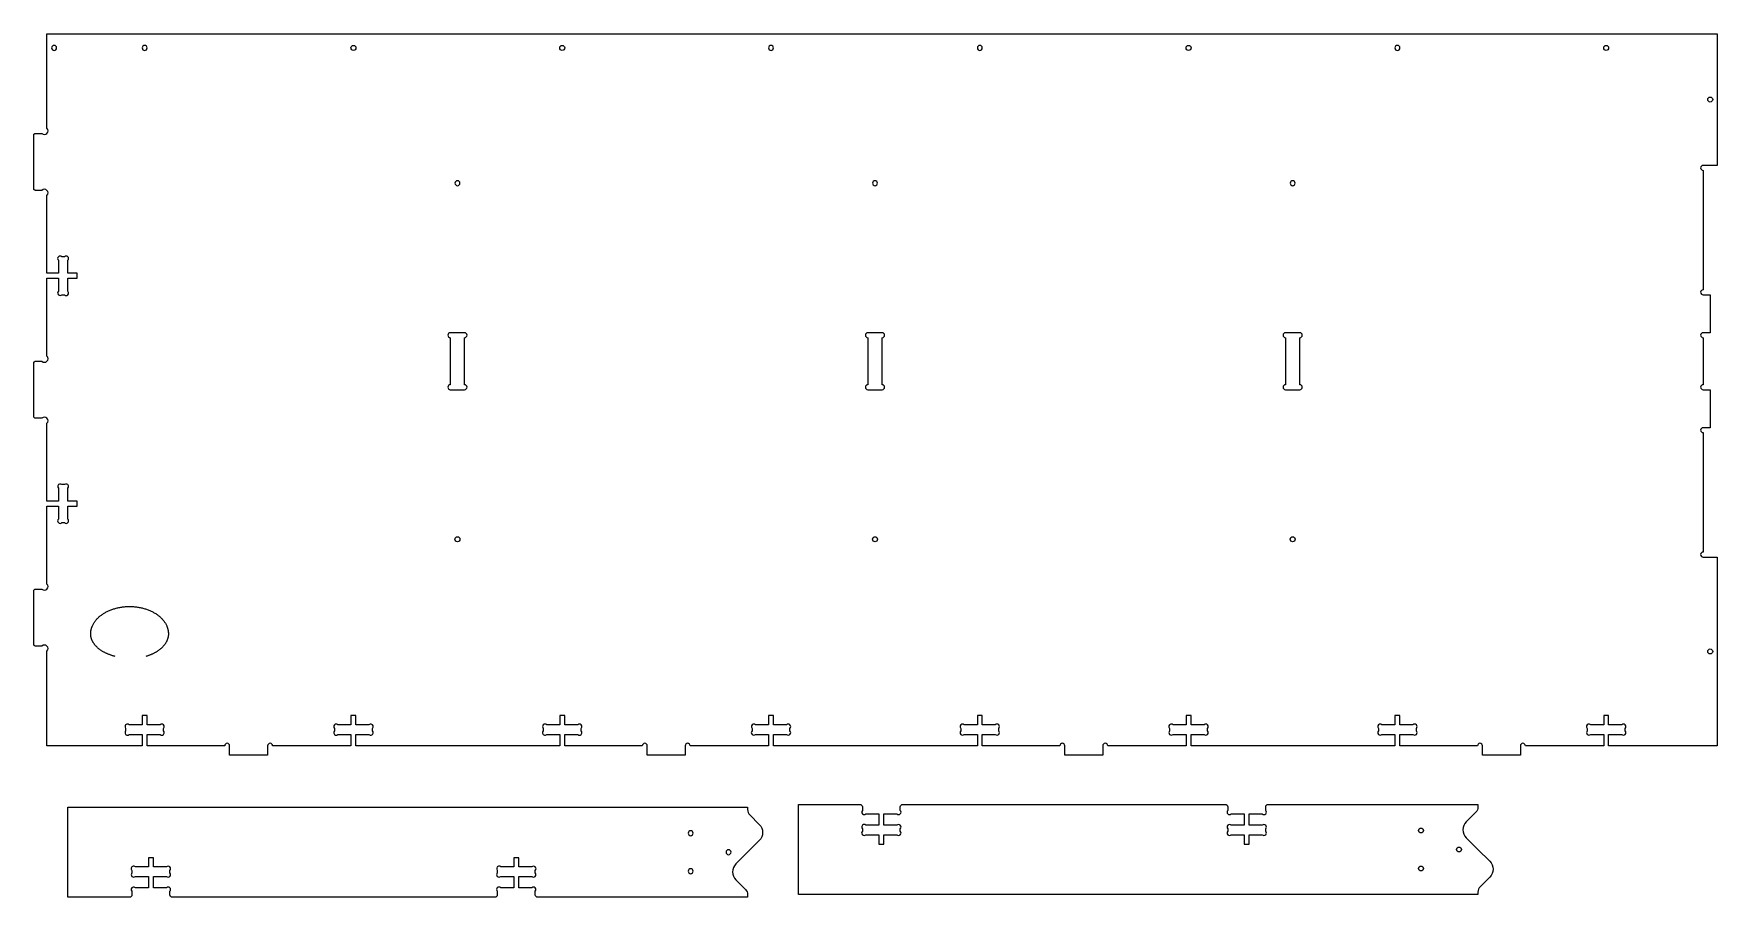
# Model space of a CAD drawing. Extents: x 1.5 to 90.2, y 1.6 to 47.1.
import ezdxf

# ---------------------------------------------------------------- set-up
doc = ezdxf.new("R2010")
doc.units = 0
for name, color, linetype in [('LABELS', 150, 'CONTINUOUS'), ('SCREW_LOCATION_RECESS', 1, 'CONTINUOUS'), ('THREE_QUARTER_INCH_THRUCUT', 18, 'CONTINUOUS')]:
    doc.layers.add(name, color=color, linetype=linetype)

msp = doc.modelspace()

# ---------------------------------------------------------------- linework, layer by layer
at = {"layer": 'LABELS'}
msp.add_lwpolyline([(5.811, 14.265), (5.775, 14.274), (5.74, 14.284), (5.705, 14.293), (5.671, 14.304), (5.637, 14.314), (5.603, 14.325), (5.57, 14.336), (5.537, 14.348), (5.504, 14.36), (5.472, 14.372), (5.44, 14.385), (5.409, 14.398), (5.378, 14.412), (5.347, 14.425), (5.317, 14.439), (5.287, 14.454), (5.258, 14.469), (5.229, 14.484), (5.201, 14.499), (5.173, 14.515), (5.146, 14.531), (5.119, 14.548), (5.092, 14.564), (5.066, 14.581), (5.041, 14.599), (5.016, 14.616), (4.992, 14.634), (4.968, 14.652), (4.944, 14.671), (4.922, 14.689), (4.899, 14.708), (4.878, 14.727), (4.856, 14.747), (4.836, 14.767), (4.816, 14.787), (4.796, 14.807), (4.777, 14.827), (4.759, 14.848), (4.741, 14.869), (4.724, 14.89), (4.708, 14.912), (4.692, 14.933), (4.677, 14.955), (4.662, 14.977), (4.648, 14.999), (4.635, 15.022), (4.622, 15.044), (4.61, 15.067), (4.599, 15.09), (4.588, 15.113), (4.578, 15.137), (4.569, 15.16), (4.561, 15.184), (4.553, 15.208), (4.546, 15.232), (4.539, 15.256), (4.533, 15.28), (4.528, 15.305), (4.524, 15.33), (4.521, 15.354), (4.518, 15.379), (4.516, 15.404), (4.515, 15.429), (4.515, 15.455), (4.515, 15.473), (4.515, 15.492), (4.516, 15.51), (4.517, 15.529), (4.519, 15.547), (4.521, 15.565), (4.523, 15.584), (4.525, 15.602), (4.528, 15.62), (4.531, 15.638), (4.534, 15.656), (4.538, 15.674), (4.542, 15.692), (4.547, 15.71), (4.551, 15.727), (4.556, 15.745), (4.561, 15.762), (4.567, 15.78), (4.573, 15.797), (4.579, 15.815), (4.586, 15.832), (4.592, 15.849), (4.599, 15.866), (4.607, 15.883), (4.622, 15.916), (4.639, 15.95), (4.657, 15.983), (4.676, 16.015), (4.696, 16.047), (4.717, 16.079), (4.739, 16.11), (4.762, 16.141), (4.786, 16.171), (4.811, 16.201), (4.837, 16.231), (4.864, 16.26), (4.892, 16.288), (4.921, 16.316), (4.951, 16.344), (4.982, 16.371), (5.014, 16.397), (5.047, 16.423), (5.08, 16.448), (5.114, 16.473), (5.15, 16.497), (5.186, 16.521), (5.222, 16.543), (5.26, 16.566), (5.298, 16.588), (5.337, 16.609), (5.377, 16.629), (5.418, 16.649), (5.459, 16.668), (5.501, 16.686), (5.543, 16.704), (5.586, 16.721), (5.63, 16.737), (5.675, 16.753), (5.72, 16.767), (5.765, 16.781), (5.812, 16.795), (5.858, 16.807), (5.906, 16.819), (5.954, 16.83), (6.002, 16.84), (6.051, 16.849), (6.1, 16.858), (6.15, 16.865), (6.2, 16.872), (6.251, 16.878), (6.302, 16.883), (6.353, 16.887), (6.405, 16.89), (6.457, 16.893), (6.51, 16.894), (6.563, 16.895), (6.615, 16.894), (6.668, 16.893), (6.72, 16.89), (6.772, 16.887), (6.823, 16.883), (6.874, 16.878), (6.925, 16.872), (6.975, 16.865), (7.025, 16.858), (7.074, 16.849), (7.123, 16.84), (7.172, 16.83), (7.219, 16.819), (7.267, 16.807), (7.314, 16.795), (7.36, 16.781), (7.405, 16.767), (7.451, 16.753), (7.495, 16.737), (7.539, 16.721), (7.582, 16.704), (7.625, 16.686), (7.666, 16.668), (7.708, 16.649), (7.748, 16.629), (7.788, 16.609), (7.827, 16.588), (7.865, 16.566), (7.903, 16.543), (7.94, 16.521), (7.976, 16.497), (8.011, 16.473), (8.045, 16.448), (8.079, 16.423), (8.111, 16.397), (8.143, 16.371), (8.174, 16.344), (8.204, 16.316), (8.233, 16.288), (8.261, 16.26), (8.288, 16.231), (8.314, 16.201), (8.339, 16.171), (8.363, 16.141), (8.387, 16.11), (8.409, 16.079), (8.43, 16.047), (8.45, 16.015), (8.469, 15.983), (8.486, 15.95), (8.503, 15.916), (8.519, 15.883), (8.526, 15.866), (8.533, 15.849), (8.54, 15.832), (8.546, 15.815), (8.552, 15.797), (8.558, 15.78), (8.564, 15.762), (8.569, 15.745), (8.574, 15.727), (8.579, 15.71), (8.583, 15.692), (8.587, 15.674), (8.591, 15.656), (8.594, 15.638), (8.597, 15.62), (8.6, 15.602), (8.602, 15.584), (8.605, 15.565), (8.606, 15.547), (8.608, 15.529), (8.609, 15.51), (8.61, 15.492), (8.61, 15.473), (8.611, 15.455), (8.61, 15.43), (8.609, 15.405), (8.607, 15.381), (8.605, 15.357), (8.602, 15.333), (8.598, 15.309), (8.594, 15.285), (8.588, 15.261), (8.583, 15.237), (8.576, 15.214), (8.569, 15.19), (8.561, 15.167), (8.553, 15.144), (8.544, 15.121), (8.534, 15.098), (8.524, 15.076), (8.513, 15.054), (8.502, 15.031), (8.49, 15.009), (8.477, 14.987), (8.464, 14.966), (8.45, 14.944), (8.435, 14.923), (8.42, 14.902), (8.405, 14.881), (8.389, 14.86), (8.372, 14.84), (8.355, 14.819), (8.337, 14.799), (8.319, 14.78), (8.3, 14.76), (8.281, 14.741), (8.261, 14.721), (8.241, 14.703), (8.22, 14.684), (8.199, 14.665), (8.177, 14.647), (8.155, 14.629), (8.132, 14.612), (8.109, 14.594), (8.085, 14.577), (8.061, 14.56), (8.036, 14.544), (8.011, 14.527), (7.986, 14.511), (7.96, 14.496), (7.933, 14.48), (7.907, 14.465), (7.88, 14.45), (7.852, 14.436), (7.824, 14.421), (7.796, 14.407), (7.767, 14.394), (7.738, 14.38), (7.708, 14.367), (7.678, 14.355), (7.648, 14.342), (7.617, 14.33), (7.586, 14.319), (7.555, 14.307), (7.524, 14.296), (7.492, 14.286), (7.459, 14.275), (7.427, 14.265)], dxfattribs=at)
at = {"layer": 'SCREW_LOCATION_RECESS'}
for points in [[(2.587, 46.182, 0.414214), (2.717, 46.312, 0.414214), (2.587, 46.442, 0.414214), (2.457, 46.312, 0.414214)], [(7.357, 46.182, 0.414214), (7.487, 46.312, 0.414214), (7.357, 46.442, 0.414214), (7.227, 46.312, 0.414214)], [(18.357, 46.442, -0.414214), (18.487, 46.312, -0.414214), (18.357, 46.182, -0.414214), (18.227, 46.312, -0.414214)], [(29.357, 46.442, -0.414214), (29.487, 46.312, -0.414214), (29.357, 46.182, -0.414214), (29.227, 46.312, -0.414214)], [(40.357, 46.182, 0.414214), (40.487, 46.312, 0.414214), (40.357, 46.442, 0.414214), (40.227, 46.312, 0.414214)], [(51.357, 46.182, 0.414214), (51.487, 46.312, 0.414214), (51.357, 46.442, 0.414214), (51.227, 46.312, 0.414214)], [(62.357, 46.442, -0.414214), (62.487, 46.312, -0.414214), (62.357, 46.182, -0.414214), (62.227, 46.312, -0.414214)], [(73.357, 46.442, 0.414214), (73.227, 46.312, 0.414214), (73.357, 46.182, 0.414214), (73.487, 46.312, 0.414214)], [(84.357, 46.182, -0.414214), (84.227, 46.312, -0.414214), (84.357, 46.442, -0.414214), (84.487, 46.312, -0.414214)], [(89.837, 43.463, -0.414214), (89.707, 43.593, -0.414214), (89.837, 43.723, -0.414214), (89.967, 43.593, -0.414214)], [(23.837, 39.317, 0.414214), (23.707, 39.187, 0.414214), (23.837, 39.057, 0.414214), (23.967, 39.187, 0.414214)], [(45.837, 39.317, 0.414214), (45.707, 39.187, 0.414214), (45.837, 39.057, 0.414214), (45.967, 39.187, 0.414214)], [(67.837, 39.317, 0.414214), (67.707, 39.187, 0.414214), (67.837, 39.057, 0.414214), (67.967, 39.187, 0.414214)], [(23.837, 20.307, -0.414214), (23.707, 20.437, -0.414214), (23.837, 20.567, -0.414214), (23.967, 20.437, -0.414214)], [(45.837, 20.307, -0.414214), (45.707, 20.437, -0.414214), (45.837, 20.567, -0.414214), (45.967, 20.437, -0.414214)], [(67.837, 20.307, -0.414214), (67.707, 20.437, -0.414214), (67.837, 20.567, -0.414214), (67.967, 20.437, -0.414214)], [(89.837, 14.4, -0.414214), (89.707, 14.53, -0.414214), (89.837, 14.66, -0.414214), (89.967, 14.53, -0.414214)]]:
    msp.add_lwpolyline(points, format="xyb", close=True, dxfattribs=at)
at = {"layer": 'THREE_QUARTER_INCH_THRUCUT'}
for points in [[(7.227, 9.562), (2.212, 9.562), (2.212, 14.543, 1), (1.943, 14.812), (1.612, 14.812), (1.595, 14.813), (1.578, 14.818), (1.562, 14.825), (1.548, 14.835), (1.535, 14.847), (1.525, 14.862), (1.518, 14.878), (1.513, 14.894), (1.512, 14.912), (1.512, 16.312), (1.512, 17.712), (1.513, 17.729), (1.518, 17.746), (1.525, 17.762), (1.535, 17.776), (1.548, 17.788), (1.562, 17.798), (1.578, 17.806), (1.595, 17.81), (1.612, 17.812), (1.943, 17.812, 0.414214), (2.212, 17.812, 0.414214), (2.212, 18.08), (2.212, 22.182), (2.812, 22.182), (2.812, 21.496, 1), (2.996, 21.312), (3.128, 21.312, 1), (3.312, 21.496), (3.312, 22.182), (3.799, 22.182), (3.799, 22.442), (3.312, 22.442), (3.312, 23.128, 1), (3.128, 23.312), (2.996, 23.312, 1), (2.812, 23.128), (2.812, 22.442), (2.212, 22.442), (2.212, 26.543, 1), (1.943, 26.812), (1.612, 26.812), (1.595, 26.813), (1.578, 26.818), (1.562, 26.825), (1.548, 26.835), (1.535, 26.847), (1.525, 26.862), (1.518, 26.878), (1.513, 26.894), (1.512, 26.912), (1.512, 28.312), (1.512, 29.712), (1.513, 29.729), (1.518, 29.746), (1.525, 29.762), (1.535, 29.776), (1.548, 29.788), (1.562, 29.798), (1.578, 29.806), (1.595, 29.81), (1.612, 29.812), (1.943, 29.812, 0.414214), (2.212, 29.812, 0.414214), (2.212, 30.08), (2.212, 34.182), (2.812, 34.182), (2.812, 33.496, 1), (2.996, 33.312), (3.128, 33.312, 1), (3.312, 33.496), (3.312, 34.182), (3.799, 34.182), (3.799, 34.442), (3.312, 34.442), (3.312, 35.128, 1), (3.128, 35.312), (2.996, 35.312, 1), (2.812, 35.128), (2.812, 34.442), (2.212, 34.442), (2.212, 38.543, 1), (1.943, 38.812), (1.612, 38.812), (1.595, 38.813), (1.578, 38.818), (1.562, 38.825), (1.548, 38.835), (1.535, 38.847), (1.525, 38.862), (1.518, 38.878), (1.513, 38.894), (1.512, 38.912), (1.512, 40.312), (1.512, 41.712), (1.513, 41.729), (1.518, 41.746), (1.525, 41.762), (1.535, 41.776), (1.548, 41.788), (1.562, 41.798), (1.578, 41.806), (1.595, 41.81), (1.612, 41.812), (1.943, 41.812, 0.414214), (2.212, 41.812, 0.414214), (2.212, 42.08), (2.212, 47.062), (90.212, 47.062), (90.212, 40.124), (89.462, 40.124, 1), (89.462, 39.863), (89.462, 33.573, 1), (89.462, 33.312), (89.837, 33.312), (89.837, 31.312), (89.462, 31.312, 1), (89.462, 31.051), (89.462, 28.573, 1), (89.462, 28.312), (89.837, 28.312), (89.837, 26.312), (89.462, 26.312, 1), (89.462, 26.051), (89.462, 19.76, 1), (89.462, 19.499), (90.212, 19.499), (90.212, 9.562), (84.487, 9.562), (84.487, 10.162), (85.173, 10.162, 1), (85.357, 10.346), (85.357, 10.478, 1), (85.173, 10.662), (84.487, 10.662), (84.487, 11.149), (84.227, 11.149), (84.227, 10.662), (83.541, 10.662, 1), (83.357, 10.478), (83.357, 10.346, 1), (83.541, 10.162), (84.227, 10.162), (84.227, 9.562), (80.098, 9.562, 1), (79.837, 9.562), (79.837, 9.062), (77.837, 9.062), (77.837, 9.562, 1), (77.576, 9.562), (73.487, 9.562), (73.487, 10.162), (74.173, 10.162, 1), (74.357, 10.346), (74.357, 10.478, 1), (74.173, 10.662), (73.487, 10.662), (73.487, 11.149), (73.227, 11.149), (73.227, 10.662), (72.541, 10.662, 1), (72.357, 10.478), (72.357, 10.346, 1), (72.541, 10.162), (73.227, 10.162), (73.227, 9.562), (62.487, 9.562), (62.487, 10.162), (63.173, 10.162, 1), (63.357, 10.346), (63.357, 10.478, 1), (63.173, 10.662), (62.487, 10.662), (62.487, 11.149), (62.227, 11.149), (62.227, 10.662), (61.541, 10.662, 1), (61.357, 10.478), (61.357, 10.346, 1), (61.541, 10.162), (62.227, 10.162), (62.227, 9.562), (58.098, 9.562, 1), (57.837, 9.562), (57.837, 9.062), (55.837, 9.062), (55.837, 9.562, 1), (55.576, 9.562), (51.487, 9.562), (51.487, 10.162), (52.173, 10.162, 1), (52.357, 10.346), (52.357, 10.478, 1), (52.173, 10.662), (51.487, 10.662), (51.487, 11.149), (51.227, 11.149), (51.227, 10.662), (50.541, 10.662, 1), (50.357, 10.478), (50.357, 10.346, 1), (50.541, 10.162), (51.227, 10.162), (51.227, 9.562), (40.487, 9.562), (40.487, 10.162), (41.173, 10.162, 1), (41.357, 10.346), (41.357, 10.478, 1), (41.173, 10.662), (40.487, 10.662), (40.487, 11.149), (40.227, 11.149), (40.227, 10.662), (39.541, 10.662, 1), (39.357, 10.478), (39.357, 10.346, 1), (39.541, 10.162), (40.227, 10.162), (40.227, 9.562), (36.098, 9.562, 1), (35.837, 9.562), (35.837, 9.062), (33.837, 9.062), (33.837, 9.562, 1), (33.576, 9.562), (29.487, 9.562), (29.487, 10.162), (30.173, 10.162, 1), (30.357, 10.346), (30.357, 10.478, 1), (30.173, 10.662), (29.487, 10.662), (29.487, 11.149), (29.227, 11.149), (29.227, 10.662), (28.541, 10.662, 1), (28.357, 10.478), (28.357, 10.346, 1), (28.541, 10.162), (29.227, 10.162), (29.227, 9.562), (18.487, 9.562), (18.487, 10.162), (19.173, 10.162, 1), (19.357, 10.346), (19.357, 10.478, 1), (19.173, 10.662), (18.487, 10.662), (18.487, 11.149), (18.227, 11.149), (18.227, 10.662), (17.541, 10.662, 1), (17.357, 10.478), (17.357, 10.346, 1), (17.541, 10.162), (18.227, 10.162), (18.227, 9.562), (14.098, 9.562, 1), (13.837, 9.562), (13.837, 9.062), (11.837, 9.062), (11.837, 9.562, 1), (11.576, 9.562), (7.487, 9.562), (7.487, 10.162), (8.173, 10.162, 1), (8.357, 10.346), (8.357, 10.478, 1), (8.173, 10.662), (7.487, 10.662), (7.487, 11.149), (7.227, 11.149), (7.227, 10.662), (6.541, 10.662, 1), (6.357, 10.478), (6.357, 10.346, 1), (6.541, 10.162), (7.227, 10.162)], [(24.212, 28.573), (24.212, 31.051, 1), (24.212, 31.312), (23.462, 31.312, 1), (23.462, 31.051), (23.462, 28.573, 1), (23.462, 28.312), (24.212, 28.312, 1)], [(46.212, 28.573), (46.212, 31.051, 1), (46.212, 31.312), (45.462, 31.312, 1), (45.462, 31.051), (45.462, 28.573, 1), (45.462, 28.312), (46.212, 28.312, 1)], [(68.212, 28.573), (68.212, 31.051, 1), (68.212, 31.312), (67.462, 31.312, 1), (67.462, 31.051), (67.462, 28.573, 1), (67.462, 28.312), (68.212, 28.312, 1)], [(7.558, 2.081), (6.872, 2.081, 1), (6.688, 1.897), (6.688, 1.711, -0.414211), (6.558, 1.581), (3.318, 1.581), (3.317, 6.331), (13.318, 6.331), (26.306, 6.331), (39.122, 6.331), (39.122, 6.197, 0.198856), (39.236, 5.918), (39.74, 5.415, -0.414214), (39.741, 4.575), (39.122, 3.955), (38.503, 3.336, 0.414214), (38.503, 2.496), (39.007, 1.993, -0.198856), (39.122, 1.714), (39.122, 1.581), (28.068, 1.581, -0.414211), (27.938, 1.711), (27.938, 1.897, 1), (27.754, 2.081), (27.068, 2.081), (27.068, 2.681), (27.754, 2.681, 1), (27.938, 2.864), (27.938, 2.997, 1), (27.754, 3.181), (27.068, 3.181), (27.068, 3.668), (26.808, 3.668), (26.808, 3.181), (26.122, 3.181, 1), (25.938, 2.997), (25.938, 2.864, 1), (26.122, 2.681), (26.808, 2.681), (26.808, 2.081), (26.122, 2.081, 1), (25.938, 1.897), (25.938, 1.711, -0.414211), (25.808, 1.581), (8.818, 1.581, -0.414211), (8.688, 1.711), (8.688, 1.897, 1), (8.504, 2.081), (7.818, 2.081), (7.818, 2.681), (8.504, 2.681, 1), (8.688, 2.864), (8.688, 2.997, 1), (8.504, 3.181), (7.818, 3.181), (7.818, 3.668), (7.558, 3.668), (7.558, 3.181), (6.872, 3.181, 1), (6.688, 2.997), (6.688, 2.864, 1), (6.872, 2.681), (7.558, 2.681)], [(41.798, 1.724), (41.799, 6.474), (45.039, 6.474, -0.414211), (45.169, 6.344), (45.169, 6.157, 1), (45.353, 5.974), (46.039, 5.974), (46.039, 5.374), (45.353, 5.374, 1), (45.169, 5.19), (45.169, 5.057, 1), (45.353, 4.874), (46.039, 4.874), (46.039, 4.386), (46.299, 4.386), (46.299, 4.874), (46.985, 4.874, 1), (47.169, 5.057), (47.169, 5.19, 1), (46.985, 5.374), (46.299, 5.374), (46.299, 5.974), (46.985, 5.974, 1), (47.169, 6.157), (47.169, 6.344, -0.414211), (47.299, 6.474), (64.289, 6.474, -0.414211), (64.419, 6.344), (64.419, 6.157, 1), (64.603, 5.974), (65.289, 5.974), (65.289, 5.374), (64.603, 5.374, 1), (64.419, 5.19), (64.419, 5.057, 1), (64.603, 4.874), (65.289, 4.874), (65.289, 4.386), (65.549, 4.386), (65.549, 4.874), (66.235, 4.874, 1), (66.419, 5.057), (66.419, 5.19, 1), (66.235, 5.374), (65.549, 5.374), (65.549, 5.974), (66.235, 5.974, 1), (66.419, 6.157), (66.419, 6.344, -0.414211), (66.549, 6.474), (77.603, 6.474), (77.603, 6.341, -0.198856), (77.488, 6.061), (76.984, 5.558, 0.414214), (76.984, 4.718), (77.603, 4.099), (78.222, 3.479, -0.414214), (78.221, 2.64), (77.717, 2.136, 0.198856), (77.603, 1.857), (77.603, 1.724), (64.787, 1.724), (51.799, 1.724)], [(36.122, 4.825, 0.414214), (36.252, 4.955, 0.414214), (36.122, 5.085, 0.414214), (35.992, 4.955, 0.414214)], [(74.603, 5.229, -0.414214), (74.733, 5.099, -0.414214), (74.603, 4.969, -0.414214), (74.473, 5.099, -0.414214)], [(38.122, 3.825, 0.414214), (38.252, 3.955, 0.414214), (38.122, 4.085, 0.414214), (37.992, 3.955, 0.414214)], [(76.603, 4.229, -0.414214), (76.733, 4.099, -0.414214), (76.603, 3.969, -0.414214), (76.473, 4.099, -0.414214)], [(36.122, 2.825, 0.414214), (36.252, 2.955, 0.414214), (36.122, 3.085, 0.414214), (35.992, 2.955, 0.414214)], [(74.603, 3.229, -0.414214), (74.733, 3.099, -0.414214), (74.603, 2.969, -0.414214), (74.473, 3.099, -0.414214)]]:
    msp.add_lwpolyline(points, format="xyb", close=True, dxfattribs=at)

doc.saveas('drawing.dxf')
